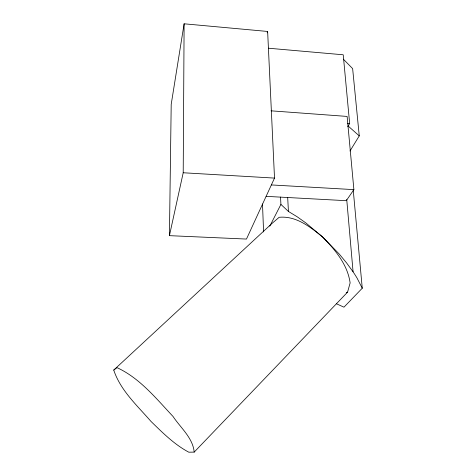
<?xml version="1.0" encoding="UTF-8"?>
<svg xmlns="http://www.w3.org/2000/svg" width="476" height="476" viewBox="0 0 476 476"><rect width="100%" height="100%" fill="white"/><g stroke="black" fill="none" stroke-linecap="round" stroke-linejoin="round"><path stroke-width="0.71" d="M169.426 235.656L183.206 172.758L184.111 23.8L267.637 31.458L274.515 178.095L246.467 239.065L169.426 235.656L171.205 104.351L184.111 23.8M347.563 292.145L350.128 282.928C347.528 264.186 334.735 249.323 321.889 236.328C309.662 226.528 295.792 215.705 279.162 217.294L272.266 223.19L113.74 370.072C120.493 390.487 137.266 405.6 151.023 421.456C162.667 432.773 174.323 444.507 188.805 452.2L194.196 452.105L347.563 292.145L346.242 292.77M267.185 32.868L267.637 31.458M269.791 226.154L280.911 204.424L280.542 197.07M347.807 126.705L349.652 123.498L343.232 54.788L268.321 48.207M349.967 151.041L359.261 135.88L352.639 68.615L343.392 59.203M270.987 110.819L347.129 116.43L353.888 189.626L346.284 200.688L266.12 196.35M353.216 189.864L362.26 288.224L343.964 307.175L336.472 303.771M113.74 370.072L116.983 367.627C139.837 378.14 156.158 398.531 173.05 416.482C180.541 427.787 192.899 437.849 194.196 452.105M271.368 184.938L353.888 189.626M183.206 172.758L274.515 178.095M347.438 123.338L349.652 123.498M280.911 204.424L288.432 211.451L297.054 216.699L305.818 222.899L323.15 237.488L339.317 254.136L346.593 262.925L353.079 271.832A72.114 30.529 45 0 1 357.071 278.109L362.26 288.224M348.176 126.063L359.261 135.88M346.73 199.48L353.079 271.832M287.677 197.356L288.432 211.451M262.496 203.99L263.591 231.931"/></g></svg>
